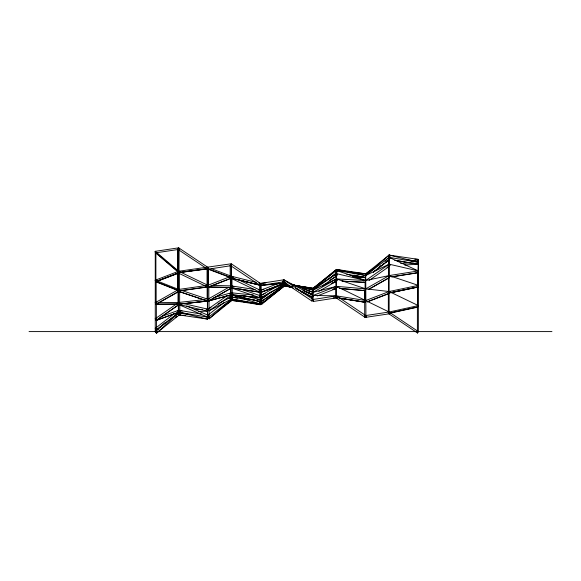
<?xml version="1.0" encoding="UTF-8"?>
<svg xmlns="http://www.w3.org/2000/svg" width="581" height="581" viewBox="0 0 581 581"><rect width="100%" height="100%" fill="white"/><g stroke="black" fill="none" stroke-linecap="round" stroke-linejoin="round"><path stroke-width="0.87" d="M207.78 315.817L207.533 319.122L207.875 267.369L178.672 247.84L155.258 251.312L155.258 331.591L156.485 333.16L179.928 314.423L179.928 312.687M178.374 313.108L178.374 314.837L207.591 319.129L207.875 317.153L204.439 316.34M388.849 257.049L389.132 255.074L418.342 259.395L418.342 331.591L417.492 332.957L388.181 313.341L389.132 312.019L389.132 255.074L418.342 262.278L418.037 264.253L412.844 262.975M352.994 276.679L365.391 277.464L365.725 275.496L389.132 257.347L418.342 262.278L418.022 264.246L418.342 259.395L414.805 259.141M231.26 265.553L230.969 300.297L260.194 304.691L260.491 283.426L231.26 263.781L178.672 271.247L155.258 280.216L155.948 281.821L179.369 291.059L179.369 272.852L178.672 271.247L155.258 251.312L155.388 252.888M248.087 299.818L231.26 296.935L230.918 298.888L260.15 303.914L260.491 301.938L263.324 299.723M392.211 276.832L417.957 272.787L418.342 270.942L389.132 264.181L365.725 275.496L336.493 269.417L336.29 270.731L336.493 269.417L365.725 273.833L372.305 269.192M355.093 272.612L365.725 273.833L365.42 275.808L365.725 273.833L389.132 255.074L389.974 256.112L389.132 255.074L365.725 275.496L365.384 277.471L346.777 274.247M178.374 312.237L178.672 310.261L201.68 314.118M211.215 268.633L231.26 276.215L231.935 277.827L208.543 286.905L208.543 268.981L207.875 267.369L206.887 268.734L177.684 272.612L177.684 249.205L178.672 247.84L178.323 312.171L207.57 319.122L207.875 317.153L209.131 318.708L232.523 299.869L231.26 298.314L230.926 300.29L237.164 301.067M252.75 299.52L260.491 301.938L261.748 303.5L285.126 285.387L261.748 304.27L260.491 302.708L260.186 304.691L230.926 298.903L231.26 296.935L237.462 298.155M223.721 306.209L232.516 299.876L231.26 298.314L230.962 300.29L230.918 295.576M302.788 287.639L313.108 290.064L336.493 278.938L365.725 280.507L389.132 275.576L418.342 270.942L418.073 272.198L418.342 270.942L389.132 257.347L388.791 259.315L389.132 255.074L389.953 256.119M418.037 261.363L418.342 259.395L418.022 261.363L410.978 260.876L418.022 261.363L406.533 259.663M404.659 265.03L418.044 264.21L418.342 262.278L418.073 263.534M253.403 295.046L231.26 292.788L230.802 294.734L260.143 303.892L260.491 301.938L261.719 303.514L285.104 285.242L261.646 301.263L285.017 284.813L285.024 285.307M277.631 285.946L260.491 295.765L260.027 303.885L260.491 301.938L260.15 303.914L260.491 301.938L261.726 303.514M365.391 275.801L365.725 273.833L365.928 317.313L389.466 313.784L389.132 312.019L336.493 286.346L313.108 292.308L302.251 288.619M224.172 302.454L207.875 315.156L207.533 317.132L178.323 312.171L178.672 310.261L182.107 311.075M230.926 298.903L231.26 296.935L218.006 303.878M260.491 302.708L260.15 304.684L260.157 302.367M312.767 290.696L313.108 288.721L336.493 269.417L337.329 270.455L336.493 269.417L313.108 288.27L293.616 285.307M336.268 270.731L336.493 269.417L337.314 270.47M336.152 271.392L336.152 272.445L336.493 270.477L365.725 275.496L365.42 277.478L353.865 275.074M388.791 257.042L389.132 255.074M418 264.246L418.342 262.278L417.993 272.838M230.918 294.741L231.26 292.788L232.981 293.187M260.143 303.892L260.491 301.938M336.152 272.424L336.493 270.477L365.725 280.507L389.132 264.181L389.953 265.212L389.132 264.181L388.667 266.004M365.384 282.453L365.725 280.507L336.493 273.651L313.108 288.721L296.274 285.808M178.323 312.171L178.672 310.261L161.111 316.623M186.784 305.991L207.875 315.156L207.519 317.066L178.207 304.371L178.672 302.461L205.216 299.52M388.783 259.242L389.132 257.347L389.953 258.378M283.717 283.027L283.412 285.133L292.011 287.159M417.804 287.13L418.342 285.38L389.132 291.517L365.725 288.844L336.493 278.938L336.036 280.863L336.029 272.416L336.493 270.477L337.314 271.523L336.493 270.477L313.108 288.721L312.651 292.011L307.305 290.602M312.651 292.011L313.108 290.064L336.493 273.651L337.314 274.697M213.939 297.559L231.26 292.788L230.802 294.72L260.027 301.568L260.491 299.622L272.177 291.401M341.17 288.648L365.108 290.696L365.093 282.337L365.725 280.507L365.267 282.446L342.231 281.189M365.725 280.507L365.267 282.424L363.546 282.025M227.607 295.351L207.875 309.186L207.41 311.096L178.207 304.313L178.672 302.461L157.959 302.665M229.139 298.59L231.26 296.935L232.523 298.489L209.102 316.732L207.875 315.156L207.41 317.073L207.402 301.081L207.875 299.23L228.921 287.217M388.667 266.083L389.132 264.181L389.902 265.263M207.402 311.038L207.875 309.186L210.99 307.552M417.877 272.765L418.342 270.942L417.717 272.663L417.717 287.101L418.342 285.38L389.132 275.576L365.725 288.844L364.883 290.536L364.883 302.214L339.181 298.162M417.986 272.104L418.342 270.942L417.877 272.845L416.156 272.445M291.582 287.108L283.223 284.269L283.869 281.248L282.991 283.049L293.558 288.169M283.651 283.005L283.223 284.269L291.146 286.36M278.858 283.201L260.491 290.369L259.845 292.236L259.867 297.639L230.621 294.64L230.621 287.733L231.26 285.881L255.175 289.549M259.845 297.632L260.491 295.765L265.168 293.252M363.372 290.093L365.115 290.682L365.725 288.844L336.493 286.346L335.854 288.191L335.854 280.783L336.493 278.938L337.256 280.02M259.874 297.625L230.621 287.733L231.26 285.881L233.838 286.753M230.621 294.64L231.26 292.788L232.385 294.364L209.022 310.813L207.875 309.186L183.828 303.645M259.845 297.617L260.491 295.765L240.716 289.077M335.854 280.768L336.493 278.938L337.147 280.071L336.493 278.938L313.108 292.308L312.237 294.102L312.237 297.24L300.864 291.72M365.093 290.674L365.725 288.844M209.603 298.75L207.875 299.23L207.235 300.973L178.04 304.204L178.04 291.197L178.672 289.454L207.875 285.293L231.26 276.215L256.192 282.366M178.04 304.204L178.672 302.461L179.769 303.943L156.354 320.225L155.258 318.744L178.672 302.461L179.819 304.052L179.819 311.859L156.398 320.342L155.258 318.744L156.471 320.262L156.485 333.16L179.928 311.823L178.672 310.261L177.256 311.365M304.175 291.103L313.108 295.446L336.493 295.874L365.725 300.522L389.132 291.517L418.342 305.599L417.55 307.124L417.55 286.905L418.342 285.38L417.724 287.065L388.515 293.202L388.515 277.253L389.132 275.576L389.88 276.607M181.25 290.318L207.875 299.23L207.243 300.951L178.04 291.175L178.672 289.454L155.258 280.216L155.89 281.574L179.304 272.605L178.672 271.247L177.684 272.612M388.515 277.253L389.132 275.576L389.764 276.614M388.515 293.202L389.132 291.517L389.764 292.555M282.991 283.049L282.991 281.589L283.869 279.788L313.108 295.446L336.493 286.346L337.147 287.479M313.312 296.753L313.108 295.446L312.237 297.24L296.426 288.786M263.832 289.229L260.491 290.369L259.62 292.127L230.41 287.602L230.41 277.936L231.26 276.215L233.7 277.391M417.55 307.109L418.342 305.599L389.132 312.019L365.725 315.534L336.493 295.874L313.108 299.476L283.869 279.788L260.491 283.426L259.62 285.184L259.62 292.127L230.41 277.936L231.26 276.215L231.979 277.994L231.979 287.66L208.586 287.072L207.875 285.293L178.672 271.247L177.859 272.809L177.859 291.016L207.163 286.898M335.644 296.731L335.644 288.074L336.493 286.346L336.965 287.537M336.493 269.417L336.493 295.874L335.644 297.595L337.408 297.879M365.725 300.522L364.679 302.04L364.708 317.081L335.448 297.392L336.493 295.874L337.205 297.654M230.41 287.602L231.26 285.881L212.37 285.402M259.634 292.09L260.491 290.369L238.566 279.751M335.651 288.045L336.493 286.346L336.98 287.588M177.859 291.016L178.672 289.454L179.573 290.885L156.151 304.124L155.258 302.694L178.672 289.454L179.645 291.066L179.645 304.074L156.224 304.299L155.258 302.694L156.354 304.175L156.354 320.225M207.163 268.981L177.859 272.809L207.054 286.854L207.875 285.293L208.819 286.891L208.819 300.827L232.211 287.479L231.26 285.881L231.979 287.66M388.34 311.75L388.34 293.027L389.132 291.517L389.611 292.679M388.34 293.027L389.132 291.517M418.342 305.599L417.39 306.921L417.39 332.913L418.342 331.591L389.132 312.019L388.34 313.529L417.659 307.153M365.725 315.534L364.708 317.081L365.725 315.534L366.052 317.291L366.052 315.527M331.533 274.247L313.108 288.27L313.108 299.476L311.997 301.132L282.758 281.444L283.869 279.788L284.174 283.223L260.796 285.402L260.491 283.426L258.77 282.998M336.493 295.874L336.806 297.835L313.399 301.445L313.108 299.476L311.997 301.132L311.997 297.094L313.108 295.446M265.887 282.918L260.491 283.426L259.416 284.988L230.192 277.769L230.192 265.343L231.26 263.781L231.579 278.038L208.187 269.192L207.875 267.369L207.054 268.93L207.054 286.854M230.192 277.769L231.26 276.215L231.579 278.038M165.294 322.448L155.258 331.591L156.492 333.153L155.258 331.591L158.7 328.839M385.014 261.319L386.38 260.128M387.687 258.981L389.72 257.216M209.124 318.708L207.875 317.153L209.102 318.729L232.523 298.489L231.26 296.935L232.415 298.561L232.415 295.242M173.16 317.27L178.672 312.861L183.981 313.282M328.512 279.243L337.016 272.598M373.336 272.097L389.648 259.446L373.343 272.126M179.819 311.859L178.672 310.261L179.907 311.837L156.485 329.95L155.258 328.381L174.416 313.558M178.672 310.261L179.885 311.779L156.471 329.899L155.258 328.381M332.768 275.83L336.334 273.114M282.41 284.211L283.869 283.187L283.644 284.501L283.869 283.187L282.308 284.022M379.386 266.657L380.845 265.633M382.313 264.602L383.794 263.549M385.239 262.539L388.914 259.947M229.8 293.812L231.26 292.788L232.415 294.414L209 300.805L207.875 299.23L208.862 300.929L232.247 294.487L232.247 287.58L231.26 285.881M322.295 286.063L336.907 275.779M369.044 280.521L389.524 266.243M156.398 320.342L179.819 304.052M267.064 295.133L260.491 299.622L256.947 299.295M175.382 317.437L176.893 316.434M178.382 315.454L179.914 314.43L178.672 312.861L178.672 305.061M329.347 280.638L336.973 275.706M208.862 300.929L232.247 287.58M318.78 291.364L336.697 281.081L332.644 282.976M156.224 304.299L179.645 291.066M368.231 289.52L389.299 277.573M368.274 289.643L389.343 277.696M285.017 284.813L261.486 297.508L260.491 295.765L261.639 297.399L261.639 301.256L260.491 299.622L242.437 295.402M209.022 310.813L232.487 298.489L231.26 296.935M387.055 267.362L389.553 266.12M331.177 283.637L336.835 280.943M258.719 290.093L260.491 290.369L261.203 292.192L284.581 283.07L284.109 281.865M260.491 283.426L261.203 285.249L261.203 292.192L284.596 283.114L284.596 284.24L284.109 282.998M208.586 287.072L231.979 277.994M317.175 295.998L336.37 288.452L332.877 289.309M367.236 301.75L388.972 293.39M367.279 301.938L389.016 293.579M157.357 280.979L177.423 273.295M155.948 281.821L179.369 272.852M156.471 320.262L179.885 311.779M261.218 292.236L284.857 284.094L261.486 297.508L261.472 292.083L260.491 290.369M333.124 289.156L336.61 288.263M389.953 312.956L417.492 306.971M390.991 292.483L417.652 286.949L417.652 305.403M391.267 292.671L417.819 287.094M391.166 276.868L417.717 272.663M260.796 285.402L284.174 281.77M208.187 269.192L231.579 265.604M179.304 272.605L155.89 252.67L155.258 251.312L155.585 252.858L179.006 249.387L178.672 247.84M178.04 291.175L207.337 287.043L207.337 299.244M182.223 272.082L206.996 268.792M178.207 304.313L207.402 301.081M184.475 303.645L207.482 301.096L207.482 309.245M261.203 285.249L284.581 283.07M400.643 263.433L410.375 262.801M194.599 309.673L202.566 309.382M206.102 309.252L207.875 309.186L209.102 310.741M198.622 311.416L207.57 311.133L207.591 319.129M156.354 304.175L179.769 303.943M29.05 331.591L551.95 331.591M333.189 297.77L336.806 297.835M208.819 286.891L232.211 287.479M342.056 281.102L365.115 282.344M352.878 276.643L365.282 277.428L365.384 279.948M181.047 315.055L178.352 314.837L178.672 312.861L188.404 314.292M182.775 315.185L185.47 315.403M339.195 288.343L364.912 290.551L364.912 300.435M260.048 297.704L230.802 294.72L260.027 301.561L260.491 299.622L261.719 301.198L261.748 304.27M350.663 272.104L353.321 272.409M238.9 301.278L241.594 301.612M243.33 301.822L245.138 302.055M283.564 285.808L291.539 287.021M230.621 287.748L259.867 292.243M293.616 285.206L313.108 288.27M292.388 287.036L283.528 285.641L292.388 287.174M338.992 297.959L364.708 302.062M339.21 298.176L364.897 302.258M394.978 260.288L417.993 264.173M394.986 260.361L418.044 264.21M296.274 285.903L298.046 286.201M299.818 286.498L301.59 286.796M283.528 285.801L292.388 287.283M291.844 284.69L313.108 288.721M283.412 285.133L292.388 286.832M283.412 285.62L292.388 287.58M293.325 285.409L298.489 286.622M240.541 280.34L258.589 284.792M230.396 277.972L259.649 285.198M291.611 284.414L313.108 290.064L312.462 294.197L308.286 292.78M178.04 291.197L207.235 300.973L207.243 287.014L207.875 285.293L208.543 286.905M291.386 284.087L313.108 292.308L312.462 294.197L304.11 291.045M283.833 283.354L288.844 285.249M303.05 290.623L312.237 294.102M283.223 283.143L287.399 284.719M208.543 268.981L231.935 277.827M155.258 280.216L156.151 281.647L179.573 290.885M282.758 281.444L286.709 283.557M295.402 288.212L311.997 297.094M282.991 281.589L286.949 283.71M177.684 249.205L206.887 268.734M230.192 265.343L259.416 284.988M155.585 252.858L179.006 272.794L179.006 249.387M207.875 315.156L209.102 316.732M389.953 258.4L389.132 257.347L388.667 259.249L388.667 277.398L389.132 275.576L389.793 276.694M231.26 298.314L232.494 299.898M207.875 309.186L209 310.762M178.672 302.461L179.645 304.074M207.875 299.23L208.819 300.827M231.26 292.788L232.247 294.487M284.203 282.954L284.864 284.922M389.132 312.019L389.807 313.566M178.672 289.454L179.369 291.059M178.672 271.247L179.006 272.794M283.971 281.901L284.174 283.223M313.108 299.476L313.399 301.445L313.42 299.825M417.804 272.685L417.804 285.322M417.492 331.17L417.492 332.957M388.834 260.135L388.834 264.406M388.747 266.897L388.747 276.541M365.928 315.548L365.928 317.313M230.817 295.555L230.817 298.038M230.439 278.829L230.439 285.867M209 300.805L209.102 318.729M177.968 273.724L177.968 289.323M177.801 249.256L177.801 270.869M156.151 281.647L156.151 304.124M155.89 252.67L155.89 281.574M178.672 312.861L178.374 314.837L178.672 312.861L179.914 314.43L178.672 312.861M336.493 273.651L336.029 275.59L336.493 273.651L337.256 274.726L336.493 273.651"/></g></svg>
